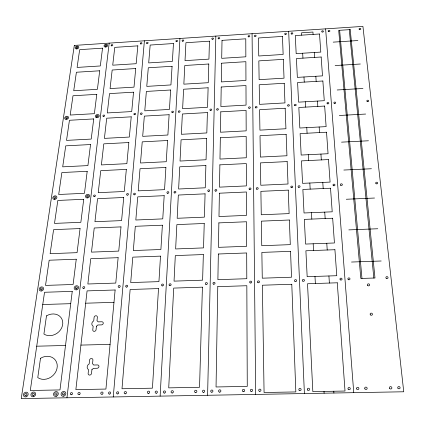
<?xml version="1.0" encoding="UTF-8"?>
<svg xmlns="http://www.w3.org/2000/svg" width="425" height="425" viewBox="0 0 425 425"><rect width="100%" height="100%" fill="white"/><g stroke="black" fill="none" stroke-linecap="round" stroke-linejoin="round"><path stroke-width="0.64" d="M207.602 395.277L215.836 36.093M160.124 396.127L179.945 38.457M113.247 396.961L144.399 40.805M66.959 397.789L109.188 43.122M333.205 42.133L357.877 40.55M335.155 65.546L360.358 64.01M337.19 89.978L362.945 88.49M339.315 115.483L365.649 114.054M341.535 142.147L368.47 140.776M343.857 170.042L371.429 168.741M346.29 199.256L374.526 198.034M348.84 229.888L377.772 228.751M351.517 262.039L381.183 260.998M42.75 304.523L70.72 303.668M85.68 303.206L113.985 302.34M36.715 346.2L65.514 345.477M80.92 345.095L110.075 344.367M349.27 29.665L373.841 278.035M339.628 30.302L361.973 278.423M325.614 28.858L353.754 392.668M313.087 34.414L312.933 32.05L301.548 32.799L301.676 35.158M314.272 52.503L314.596 57.412M315.833 76.277L316.168 81.398M317.459 101.081L317.81 106.425M319.154 126.99L319.52 132.579M320.933 154.073L321.316 159.922M322.788 182.421L323.191 188.546M324.737 212.117L325.157 218.54M326.777 243.265L327.218 250.001M328.923 275.974L329.386 283.05M333.779 391.239L333.896 393.024M324.004 391.42L324.105 393.199M302.674 53.231L302.945 58.14M303.981 76.983L304.263 82.099M305.352 101.766L305.644 107.105M306.776 127.643L307.084 133.227M308.268 154.7L308.592 160.538M309.83 183.016L310.165 189.13M311.467 212.675L311.817 219.082M313.177 243.78L313.549 250.506M314.978 276.436L315.371 283.502M288.665 31.291L304.401 393.55M252.073 33.703L255.691 394.421M217.77 286.663L216.043 386.973L247.265 386.378L246.835 285.722L217.77 286.663M218.333 254.001L217.892 279.671L246.803 278.704L246.691 252.96L218.333 254.001M218.87 222.886L218.45 247.345L246.665 246.282L246.558 221.754L218.87 222.886M219.385 193.205L218.981 216.538L246.532 215.385L246.431 191.988L219.385 193.205M219.874 164.857L219.486 187.143L246.404 185.911L246.309 163.572L219.874 164.857M220.341 137.764L219.969 159.067L246.288 157.765L246.192 136.409L220.341 137.764M220.788 111.839L220.437 132.223L246.171 130.857L246.086 110.426L220.788 111.839M221.212 87.003L220.878 106.532L246.059 105.113L245.979 85.542L221.212 87.003M221.622 63.203L221.303 81.924L245.953 80.447L245.873 61.689L221.622 63.203M222.02 40.359L221.707 58.326L245.852 56.807L245.778 38.808L222.02 40.359M202.412 287.162L199.548 387.287L168.725 387.871L173.692 288.092L202.412 287.162M203.347 254.554L202.613 280.176L174.043 281.132L175.312 255.584L203.347 254.554M204.234 223.486L203.532 247.903L175.642 248.954L176.858 224.602L204.234 223.486M205.078 193.843L204.414 217.143L177.172 218.28L178.33 195.043L205.078 193.843M205.891 165.538L205.254 187.792L178.627 189.008L179.738 166.812L205.891 165.538M206.662 138.476L206.056 159.752L180.025 161.043L181.082 139.814L206.662 138.476M207.405 112.582L206.821 132.945L181.353 134.295L182.367 113.98L207.405 112.582M208.112 87.778L207.554 107.286L182.628 108.694L183.6 89.229L208.112 87.778M208.792 64L208.261 82.7L183.85 84.161L184.779 65.493L208.792 64M209.445 41.182L208.935 59.128L185.024 60.632L185.916 42.718L209.445 41.182M158.514 288.58L152.437 388.179L122.002 388.753L130.135 289.499L158.514 288.58M160.496 256.126L158.939 281.632L130.703 282.572L132.786 257.146L160.496 256.126M162.382 225.197L160.9 249.507L133.322 250.548L135.309 226.302L162.382 225.197M164.183 195.681L162.764 218.88L135.825 220.007L137.721 196.865L164.183 195.681M165.904 167.482L164.549 189.651L138.215 190.857L140.027 168.741L165.904 167.482M167.546 140.521L166.255 161.723L140.5 162.993L142.232 141.849L167.546 140.521M169.123 114.718L167.886 135.012L142.683 136.345L144.341 116.099L169.123 114.718M170.632 89.994L169.442 109.438L144.771 110.829L146.365 91.428L170.632 89.994M172.077 66.284L170.94 84.931L146.774 86.376L148.298 67.766L172.077 66.284M173.464 43.531L172.375 61.428L148.697 62.916L150.163 45.05L173.464 43.531M115.132 289.983L105.921 389.061L75.863 389.629L87.082 290.891L115.132 289.983M118.134 257.683L115.775 283.071L87.863 284.001L90.738 258.692L118.134 257.683M120.998 226.886L118.745 251.095L91.487 252.121L94.228 227.986L120.998 226.886M123.733 197.492L121.582 220.602L94.94 221.712L97.559 198.672L123.733 197.492M126.342 169.41L124.291 191.489L98.239 192.679L100.741 170.653L126.342 169.41M128.839 142.545L126.878 163.667L101.394 164.927L103.785 143.857L128.839 142.545M131.229 116.827L129.349 137.052L104.407 138.375L106.702 118.198L131.229 116.827M133.524 92.183L131.718 111.568L107.297 112.944L109.496 93.606L133.524 92.183M135.718 68.547L133.992 87.141L110.07 88.57L112.173 70.013L135.718 68.547M137.833 45.857L136.17 63.708L112.726 65.179L114.75 47.366L137.833 45.857M91.917 369.591L91.524 373.378A1.79 1.578 -41.3 0 1 89.654 375.089A1.79 1.578 -41.3 0 1 88.14 373.447L88.543 369.665A3.559 3.134 -40.3 0 1 89.154 363.917L89.547 360.182A1.769 1.557 -39.2 0 1 91.402 358.503A1.769 1.557 -39.2 0 1 92.905 360.108L92.517 363.842A3.559 3.134 -40.3 0 1 93.622 365.027L97.442 364.942A1.78 1.573 -39.9 0 1 98.967 366.562A1.78 1.573 -39.9 0 1 97.113 368.263L93.282 368.342A3.559 3.134 -40.3 0 1 91.917 369.591M96.433 326.166L96.066 329.731A1.721 1.498 -34.9 0 1 94.254 331.351A1.721 1.498 -34.9 0 1 92.777 329.816L93.16 326.257A3.421 2.975 -34.1 0 1 93.734 320.859L94.106 317.342A1.7 1.477 -33.3 0 1 95.896 315.754A1.7 1.477 -33.3 0 1 97.362 317.247L96.996 320.763A3.421 2.975 -34.1 0 1 98.074 321.868L101.782 321.767A1.711 1.493 -33.6 0 1 103.264 323.282A1.711 1.493 -33.6 0 1 101.469 324.886L97.75 324.992A3.421 2.975 -34.1 0 1 96.433 326.166M72.25 291.375L59.983 389.927L30.297 390.49L44.529 292.272L72.25 291.375M76.256 259.223L73.111 284.49L45.523 285.409L49.172 260.217L76.256 259.223M80.075 228.56L77.074 252.663L50.118 253.677L53.598 229.643L80.075 228.56M83.72 199.288L80.851 222.302L54.501 223.401L57.827 200.451L83.72 199.288M87.199 171.312L84.463 193.311L58.693 194.485L61.869 172.545L87.199 171.312M90.536 144.548L87.911 165.596L62.698 166.839L65.737 145.844L90.536 144.548M93.723 118.92L91.216 139.076L66.528 140.383L69.445 120.275L93.723 118.92M96.783 94.355L94.377 113.677L70.199 115.042L72.994 95.758L96.783 94.355M99.716 70.789L97.41 89.324L73.722 90.743L76.404 72.239L99.716 70.789M102.537 48.163L100.321 65.96L77.1 67.421L79.672 49.656L102.537 48.163M40.497 358.286L37.772 377.607A12.538 10.699 -41.7 0 0 53.221 375.264A12.538 10.699 -41.7 0 0 55.362 360.092A12.538 10.699 -41.7 0 0 40.497 358.286M46.479 315.871L43.913 334.045A12.027 10.173 -36.5 0 0 58.905 331.744A12.027 10.173 -36.5 0 0 60.913 317.47A12.027 10.173 -36.5 0 0 46.479 315.871M74.317 45.422L21.25 398.602L403.75 391.776L362.929 26.398L74.317 45.422M350.2 29.607L338.704 30.361L360.83 278.46L374.983 277.998L350.2 29.607M282.466 36.412L258.469 37.979L258.756 55.994L283.14 54.458L282.466 36.412M319.51 33.995L295.285 35.578L296.172 53.64L320.801 52.094L319.51 33.995M283.326 59.357L258.836 60.881L259.128 79.661L284.033 78.173L283.326 59.357M321.157 57.003L296.416 58.544L297.346 77.377L322.501 75.878L321.157 57.003M284.224 83.284L259.213 84.761L259.521 104.353L284.962 102.914L284.224 83.284M322.867 81L297.596 82.493L298.562 102.149L324.275 100.693L322.867 81M285.164 108.248L259.606 109.671L259.925 130.13L285.935 128.748L285.164 108.248M324.658 106.048L298.828 107.488L299.837 128.015L326.124 126.618L324.658 106.048M286.147 134.321L260.015 135.687L260.355 157.069L286.955 155.757L286.147 134.321M326.527 132.212L300.114 133.593L301.171 155.051L328.063 153.722L326.527 132.212M287.172 161.585L260.445 162.881L260.796 185.252L288.017 184.009L287.172 161.585M328.483 159.572L301.458 160.889L302.568 183.345L330.087 182.091L328.483 159.572M288.246 190.113L260.892 191.34L261.263 214.768L289.127 213.605L288.246 190.113M330.528 188.217L302.871 189.454L304.029 212.983L332.212 211.809L330.528 188.217M289.367 220.001L261.364 221.149L261.752 245.714L290.296 244.641L289.367 220.001M332.669 218.232L304.342 219.39L305.559 244.067L334.438 242.978L332.669 218.232M290.546 251.35L261.858 252.402L262.267 278.189L291.523 277.217L290.546 251.35M334.921 249.719L305.894 250.787L307.169 276.696L336.775 275.708L334.921 249.719M291.784 284.267L262.379 285.217L264.074 392.503L295.837 391.93L291.784 284.267M337.28 282.795L307.519 283.757L312.832 391.622L345.015 391.037L337.28 282.795M302.855 281.159A1.068 0.956 1.4 0 0 304.481 280.378A1.068 0.956 1.4 0 0 302.908 279.501A1.068 0.956 1.4 0 0 302.855 281.159M340.319 279.847A1.078 0.962 7.3 0 0 342.056 279.283A1.078 0.962 7.3 0 0 340.595 278.21A1.078 0.962 7.3 0 0 340.319 279.847M294.849 105.655A0.93 0.723 -4.1 0 0 296.209 104.948A0.93 0.723 -4.1 0 0 294.791 104.401A0.93 0.723 -4.1 0 0 294.849 105.655M327.425 103.801A0.935 0.728 -1.6 0 0 328.838 103.169A0.935 0.728 -1.6 0 0 327.447 102.542A0.935 0.728 -1.6 0 0 327.425 103.801M298.541 187.271A0.993 0.829 -2.4 0 0 300.055 186.575A0.993 0.829 -2.4 0 0 298.6 185.837A0.993 0.829 -2.4 0 0 298.541 187.271M333.418 185.661A1.004 0.834 1.1 0 0 334.99 185.05A1.004 0.834 1.1 0 0 333.561 184.222A1.004 0.834 1.1 0 0 333.418 185.661M307.562 390.007A1.158 1.116 20.3 0 0 309.538 389.783A1.158 1.116 20.3 0 0 308.306 388.227A1.158 1.116 20.3 0 0 307.562 390.007M348.139 389.125A1.185 1.11 27.2 0 0 350.163 389.178A1.185 1.11 27.2 0 0 349.106 387.467A1.185 1.11 27.2 0 0 348.139 389.125M291.555 34.011A0.871 0.637 -5 0 0 292.836 33.373A0.871 0.637 -5 0 0 291.502 32.906A0.871 0.637 -5 0 0 291.555 34.011M322.118 31.981A0.877 0.643 -3.2 0 0 323.446 31.407A0.877 0.643 -3.2 0 0 322.139 30.871A0.877 0.643 -3.2 0 0 322.118 31.981M285.159 34.43A0.871 0.637 -5.4 0 0 286.434 33.793A0.871 0.637 -5.4 0 0 285.111 33.325A0.871 0.637 -5.4 0 0 285.159 34.43M254.894 36.433A0.866 0.632 -7.3 0 0 256.121 35.732A0.866 0.632 -7.3 0 0 254.772 35.339A0.866 0.632 -7.3 0 0 254.894 36.433M299.126 390.224A1.153 1.116 17.7 0 0 301.075 389.863A1.153 1.116 17.7 0 0 299.747 388.397A1.153 1.116 17.7 0 0 299.126 390.224M259.356 391.244A1.137 1.11 -7.8 0 0 260.971 390.134A1.137 1.11 -7.8 0 0 259.186 389.321A1.137 1.11 -7.8 0 0 259.356 391.244M291.306 187.632A0.988 0.829 -3.2 0 0 292.761 186.846A0.988 0.829 -3.2 0 0 291.247 186.198A0.988 0.829 -3.2 0 0 291.306 187.632M256.817 189.215A0.983 0.823 -7 0 0 258.209 188.349A0.983 0.823 -7 0 0 256.673 187.797A0.983 0.823 -7 0 0 256.817 189.215M288.033 106.037A0.924 0.723 -4.6 0 0 289.393 105.331A0.924 0.723 -4.6 0 0 287.98 104.784A0.924 0.723 -4.6 0 0 288.033 106.037M255.792 107.87A0.919 0.723 -7.2 0 0 257.098 107.095A0.919 0.723 -7.2 0 0 255.664 106.627A0.919 0.723 -7.2 0 0 255.792 107.87M295.008 281.419A1.062 0.956 0 0 0 296.634 280.638A1.062 0.956 0 0 0 295.067 279.762A1.062 0.956 0 0 0 295.008 281.419M257.991 282.699A1.057 0.951 -7 0 0 259.489 281.722A1.057 0.951 -7 0 0 257.837 281.053A1.057 0.951 -7 0 0 257.991 282.699M195.808 392.562A1.201 1.142 -37.5 0 0 196.669 390.697A1.201 1.142 -37.5 0 0 194.634 390.973A1.201 1.142 -37.5 0 0 195.808 392.562M172.396 392.982A1.206 1.126 -40.4 0 0 173.145 391.069A1.206 1.126 -40.4 0 0 171.137 391.489A1.206 1.126 -40.4 0 0 172.396 392.982M169.857 285.664A1.047 0.924 -22.1 0 0 171.057 284.362A1.047 0.924 -22.1 0 0 169.315 284.15A1.047 0.924 -22.1 0 0 169.857 285.664M205.998 284.447A1.047 0.94 -16.6 0 0 207.357 283.3A1.047 0.94 -16.6 0 0 205.657 282.859A1.047 0.94 -16.6 0 0 205.998 284.447M178.883 112.216A0.908 0.707 -13.2 0 0 180.078 111.313A0.908 0.707 -13.2 0 0 178.617 111.021A0.908 0.707 -13.2 0 0 178.883 112.216M210.46 110.426A0.914 0.712 -10.8 0 0 211.714 109.586A0.914 0.712 -10.8 0 0 210.269 109.209A0.914 0.712 -10.8 0 0 210.46 110.426M174.617 192.971A0.972 0.807 -15.9 0 0 175.892 191.962A0.972 0.807 -15.9 0 0 174.335 191.601A0.972 0.807 -15.9 0 0 174.617 192.971M208.351 191.431A0.972 0.813 -12.4 0 0 209.69 190.49A0.972 0.813 -12.4 0 0 208.149 190.033A0.972 0.813 -12.4 0 0 208.351 191.431M164.587 393.067A1.142 1.068 -41.1 0 0 165.309 391.25A1.142 1.068 -41.1 0 0 163.402 391.648A1.142 1.068 -41.1 0 0 164.587 393.067M203.586 392.371A1.137 1.089 -36 0 0 204.521 390.655A1.137 1.089 -36 0 0 202.576 390.782A1.137 1.089 -36 0 0 203.586 392.371M182.58 41.193A0.855 0.627 -11.8 0 0 183.765 40.439A0.855 0.627 -11.8 0 0 182.426 40.12A0.855 0.627 -11.8 0 0 182.58 41.193M212.314 39.243A0.855 0.627 -10 0 0 213.488 38.489A0.855 0.627 -10 0 0 212.133 38.17A0.855 0.627 -10 0 0 212.314 39.243M140.813 43.945A0.85 0.616 -14.4 0 0 141.945 43.138A0.85 0.616 -14.4 0 0 140.601 42.898A0.85 0.616 -14.4 0 0 140.813 43.945M111.695 45.863A0.845 0.611 -16 0 0 112.779 45.008A0.845 0.611 -16 0 0 111.414 44.843A0.845 0.611 -16 0 0 111.695 45.863M109.762 394.049A1.153 1.036 -43.9 0 0 110.415 392.211A1.153 1.036 -43.9 0 0 108.54 392.737A1.153 1.036 -43.9 0 0 109.762 394.049M71.581 394.745A1.158 1.015 -44.7 0 0 72.277 392.918A1.158 1.015 -44.7 0 0 70.407 393.438A1.158 1.015 -44.7 0 0 71.581 394.745M127.266 195.139A0.967 0.792 -20.3 0 0 128.408 194.002A0.967 0.792 -20.3 0 0 126.815 193.843A0.967 0.792 -20.3 0 0 127.266 195.139M94.26 196.637A0.967 0.781 -22.9 0 0 95.333 195.447A0.967 0.781 -22.9 0 0 93.734 195.388A0.967 0.781 -22.9 0 0 94.26 196.637M134.47 114.713A0.903 0.696 -16.5 0 0 135.612 113.762A0.903 0.696 -16.5 0 0 134.146 113.555A0.903 0.696 -16.5 0 0 134.47 114.713M103.472 116.45A0.903 0.691 -18.6 0 0 104.624 115.499A0.903 0.691 -18.6 0 0 103.179 115.292A0.903 0.691 -18.6 0 0 103.472 116.45M119.08 287.337A1.047 0.908 -27.9 0 0 120.121 285.919A1.047 0.908 -27.9 0 0 118.368 285.94A1.047 0.908 -27.9 0 0 119.08 287.337M83.709 288.49A1.052 0.892 -30.8 0 0 84.676 287.029A1.052 0.892 -30.8 0 0 82.928 287.162A1.052 0.892 -30.8 0 0 83.709 288.49M79.193 394.66A1.217 1.073 -44.6 0 0 79.916 392.737A1.217 1.073 -44.6 0 0 77.95 393.284A1.217 1.073 -44.6 0 0 79.193 394.66M102.101 394.246A1.217 1.084 -44.1 0 0 102.797 392.312A1.217 1.084 -44.1 0 0 100.831 392.865A1.217 1.084 -44.1 0 0 102.101 394.246M105.278 47.021A1.87 1.349 -16.4 0 0 107.668 45.13A1.87 1.349 -16.4 0 0 104.662 44.768A1.87 1.349 -16.4 0 0 105.278 47.021M76.362 48.912A1.87 1.333 -17.9 0 0 78.784 47.026A1.87 1.333 -17.9 0 0 75.815 46.665A1.87 1.333 -17.9 0 0 76.362 48.912M96.645 117.667A1.992 1.519 -19 0 0 99.2 115.563A1.992 1.519 -19 0 0 96.013 115.106A1.992 1.519 -19 0 0 96.645 117.667M66.072 119.398A1.992 1.503 -20.9 0 0 68.499 117.183A1.992 1.503 -20.9 0 0 65.275 116.918A1.992 1.503 -20.9 0 0 66.072 119.398M54.389 199.41A2.141 1.7 -25.6 0 0 56.817 196.791A2.141 1.7 -25.6 0 0 53.322 196.658A2.141 1.7 -25.6 0 0 54.389 199.41M87.125 197.933A2.141 1.727 -23.4 0 0 89.51 195.309A2.141 1.727 -23.4 0 0 85.978 195.176A2.141 1.727 -23.4 0 0 87.125 197.933M76.234 289.866A2.322 1.966 -31.3 0 0 78.375 286.625A2.322 1.966 -31.3 0 0 74.518 286.928A2.322 1.966 -31.3 0 0 76.234 289.866M41.167 291.008A2.327 1.928 -33.3 0 0 43.377 287.778A2.327 1.928 -33.3 0 0 39.552 288.081A2.327 1.928 -33.3 0 0 41.167 291.008M56.217 396.297A2.566 2.221 -45 0 0 57.789 392.259A2.566 2.221 -45 0 0 53.672 393.412A2.566 2.221 -45 0 0 56.217 396.297M33.575 396.706A2.577 2.194 -45.2 0 0 35.201 392.679A2.577 2.194 -45.2 0 0 31.089 393.832A2.577 2.194 -45.2 0 0 33.575 396.706M26.058 396.838A2.582 2.183 -45.2 0 0 27.699 392.822A2.582 2.183 -45.2 0 0 23.593 393.97A2.582 2.183 -45.2 0 0 26.058 396.838M63.798 396.158A2.566 2.231 -44.9 0 0 65.349 392.116A2.566 2.231 -44.9 0 0 61.227 393.274A2.566 2.231 -44.9 0 0 63.798 396.158M56.047 395.085A1.222 1.057 -45 0 0 56.796 393.162A1.222 1.057 -45 0 0 54.836 393.709A1.222 1.057 -45 0 0 56.047 395.085M33.421 395.494A1.227 1.041 -45.2 0 0 34.197 393.582A1.227 1.041 -45.2 0 0 32.242 394.129A1.227 1.041 -45.2 0 0 33.421 395.494M41.273 289.882A1.052 0.871 -33.3 0 0 42.272 288.421A1.052 0.871 -33.3 0 0 40.545 288.554A1.052 0.871 -33.3 0 0 41.273 289.882M76.309 288.734A1.052 0.887 -31.3 0 0 77.281 287.268A1.052 0.887 -31.3 0 0 75.533 287.406A1.052 0.887 -31.3 0 0 76.309 288.734M66.369 118.538A0.903 0.68 -20.9 0 0 67.469 117.539A0.903 0.68 -20.9 0 0 66.008 117.417A0.903 0.68 -20.9 0 0 66.369 118.538M96.996 116.817A0.903 0.685 -19 0 0 98.154 115.86A0.903 0.685 -19 0 0 96.709 115.653A0.903 0.685 -19 0 0 96.996 116.817M54.634 198.427A0.967 0.77 -25.6 0 0 55.733 197.242A0.967 0.77 -25.6 0 0 54.156 197.184A0.967 0.77 -25.6 0 0 54.634 198.427M87.353 196.95A0.967 0.781 -23.4 0 0 88.432 195.76A0.967 0.781 -23.4 0 0 86.833 195.702A0.967 0.781 -23.4 0 0 87.353 196.95M25.909 395.579A1.169 0.988 -45.2 0 0 26.653 393.763A1.169 0.988 -45.2 0 0 24.793 394.278A1.169 0.988 -45.2 0 0 25.909 395.579M63.612 394.889A1.158 1.009 -44.9 0 0 64.313 393.061A1.158 1.009 -44.9 0 0 62.448 393.587A1.158 1.009 -44.9 0 0 63.612 394.889M76.707 48.158A0.845 0.606 -17.9 0 0 77.802 47.308A0.845 0.606 -17.9 0 0 76.457 47.138A0.845 0.606 -17.9 0 0 76.707 48.158M105.602 46.267A0.845 0.611 -16.4 0 0 106.68 45.411A0.845 0.611 -16.4 0 0 105.32 45.247A0.845 0.611 -16.4 0 0 105.602 46.267M176.364 41.597A0.85 0.622 -12.2 0 0 177.549 40.848A0.85 0.622 -12.2 0 0 176.216 40.529A0.85 0.622 -12.2 0 0 176.364 41.597M146.965 43.541A0.85 0.616 -14 0 0 148.102 42.734A0.85 0.616 -14 0 0 146.747 42.495A0.85 0.616 -14 0 0 146.965 43.541M156.416 393.215A1.147 1.062 -41.7 0 0 157.144 391.404A1.147 1.062 -41.7 0 0 155.242 391.797A1.147 1.062 -41.7 0 0 156.416 393.215M117.826 393.901A1.153 1.041 -43.6 0 0 118.474 392.062A1.153 1.041 -43.6 0 0 116.599 392.588A1.153 1.041 -43.6 0 0 117.826 393.901M167.62 193.306A0.972 0.802 -16.6 0 0 168.821 192.227A0.972 0.802 -16.6 0 0 167.232 191.967A0.972 0.802 -16.6 0 0 167.62 193.306M134.252 194.825A0.967 0.797 -19.7 0 0 135.389 193.688A0.967 0.797 -19.7 0 0 133.79 193.524A0.967 0.797 -19.7 0 0 134.252 194.825M172.274 112.582A0.908 0.707 -13.7 0 0 173.469 111.685A0.908 0.707 -13.7 0 0 172.013 111.392A0.908 0.707 -13.7 0 0 172.274 112.582M141.015 114.352A0.903 0.701 -16 0 0 142.152 113.395A0.903 0.701 -16 0 0 140.68 113.188A0.903 0.701 -16 0 0 141.015 114.352M162.281 285.908A1.047 0.924 -23.1 0 0 163.487 284.612A1.047 0.924 -23.1 0 0 161.75 284.399A1.047 0.924 -23.1 0 0 162.281 285.908M126.496 287.087A1.047 0.908 -27.2 0 0 127.627 285.728A1.047 0.908 -27.2 0 0 125.89 285.632A1.047 0.908 -27.2 0 0 126.496 287.087M125.54 393.816A1.211 1.1 -43.4 0 0 126.209 391.877A1.211 1.1 -43.4 0 0 124.233 392.429A1.211 1.1 -43.4 0 0 125.54 393.816M148.66 393.412A1.206 1.11 -42.2 0 0 149.435 391.51A1.206 1.11 -42.2 0 0 147.433 391.924A1.206 1.11 -42.2 0 0 148.66 393.412M248.561 36.847A0.861 0.632 -7.7 0 0 249.788 36.152A0.861 0.632 -7.7 0 0 248.444 35.758A0.861 0.632 -7.7 0 0 248.561 36.847M218.535 38.818A0.855 0.632 -9.6 0 0 219.768 38.123A0.855 0.632 -9.6 0 0 218.45 37.729A0.855 0.632 -9.6 0 0 218.535 38.818M251.127 391.452A1.137 1.11 -14.6 0 0 252.572 390.129A1.137 1.11 -14.6 0 0 250.692 389.576A1.137 1.11 -14.6 0 0 251.127 391.452M211.863 392.222A1.137 1.094 -34.1 0 0 212.787 390.501A1.137 1.094 -34.1 0 0 210.843 390.628A1.137 1.094 -34.1 0 0 211.863 392.222M249.597 189.545A0.983 0.823 -7.8 0 0 250.994 188.679A0.983 0.823 -7.8 0 0 249.464 188.121A0.983 0.823 -7.8 0 0 249.597 189.545M215.491 191.107A0.978 0.818 -11.6 0 0 216.824 190.166A0.978 0.818 -11.6 0 0 215.278 189.709A0.978 0.818 -11.6 0 0 215.491 191.107M249.045 108.248A0.919 0.717 -7.7 0 0 250.352 107.472A0.919 0.717 -7.7 0 0 248.923 107.004A0.919 0.717 -7.7 0 0 249.045 108.248M217.138 110.054A0.914 0.712 -10.3 0 0 218.392 109.214A0.914 0.712 -10.3 0 0 216.941 108.832A0.914 0.712 -10.3 0 0 217.138 110.054M250.235 282.949A1.052 0.951 -8.4 0 0 251.738 281.977A1.052 0.951 -8.4 0 0 250.091 281.308A1.052 0.951 -8.4 0 0 250.235 282.949M213.663 284.197A1.047 0.94 -15.2 0 0 215.018 283.05A1.047 0.94 -15.2 0 0 213.313 282.604A1.047 0.94 -15.2 0 0 213.663 284.197M219.677 392.137A1.195 1.153 -31.8 0 0 220.772 390.394A1.195 1.153 -31.8 0 0 218.721 390.384A1.195 1.153 -31.8 0 0 219.677 392.137M243.227 391.675A1.195 1.163 -20.4 0 0 244.646 390.182A1.195 1.163 -20.4 0 0 242.638 389.741A1.195 1.163 -20.4 0 0 243.227 391.675M367.763 285.595A1.158 1.02 11.4 0 0 369.654 285.117A1.158 1.02 11.4 0 0 368.162 283.873A1.158 1.02 11.4 0 0 367.763 285.595M370.462 314.904A1.185 1.062 15.2 0 0 372.433 314.537A1.185 1.062 15.2 0 0 371.004 313.145A1.185 1.062 15.2 0 0 370.462 314.904M389.566 388.317A1.275 1.163 29.9 0 0 391.723 388.519A1.275 1.163 29.9 0 0 390.681 386.638A1.275 1.163 29.9 0 0 389.566 388.317M364.884 388.843A1.259 1.163 28.6 0 0 367.025 388.902A1.259 1.163 28.6 0 0 365.888 387.095A1.259 1.163 28.6 0 0 364.884 388.843M348.261 279.586A1.084 0.962 8.3 0 0 350.003 279.023A1.084 0.962 8.3 0 0 348.527 277.945A1.084 0.962 8.3 0 0 348.261 279.586M386.192 278.248A1.1 0.962 12.7 0 0 388.02 277.908A1.1 0.962 12.7 0 0 386.681 276.654A1.1 0.962 12.7 0 0 386.192 278.248M334.316 103.418A0.935 0.728 -1.1 0 0 335.729 102.786A0.935 0.728 -1.1 0 0 334.332 102.154A0.935 0.728 -1.1 0 0 334.316 103.418M367.237 101.543A0.946 0.733 1.2 0 0 368.698 100.985A0.946 0.733 1.2 0 0 367.333 100.279A0.946 0.733 1.2 0 0 367.237 101.543M340.797 185.327A1.004 0.834 1.9 0 0 342.364 184.716A1.004 0.834 1.9 0 0 340.93 183.887A1.004 0.834 1.9 0 0 340.797 185.327M376.072 183.696A1.015 0.834 5 0 0 377.692 183.18A1.015 0.834 5 0 0 376.29 182.267A1.015 0.834 5 0 0 376.072 183.696M356.734 388.965A1.19 1.11 27.9 0 0 358.764 389.024A1.19 1.11 27.9 0 0 357.696 387.308A1.19 1.11 27.9 0 0 356.734 388.965M397.896 388.137A1.217 1.1 30.3 0 0 399.952 388.333A1.217 1.1 30.3 0 0 398.947 386.548A1.217 1.1 30.3 0 0 397.896 388.137M328.578 31.562A0.882 0.643 -2.8 0 0 329.906 30.983A0.882 0.643 -2.8 0 0 328.594 30.446A0.882 0.643 -2.8 0 0 328.578 31.562M359.492 29.532A0.887 0.643 -1 0 0 360.82 28.958A0.887 0.643 -1 0 0 359.481 28.417A0.887 0.643 -1 0 0 359.492 29.532"/></g></svg>
